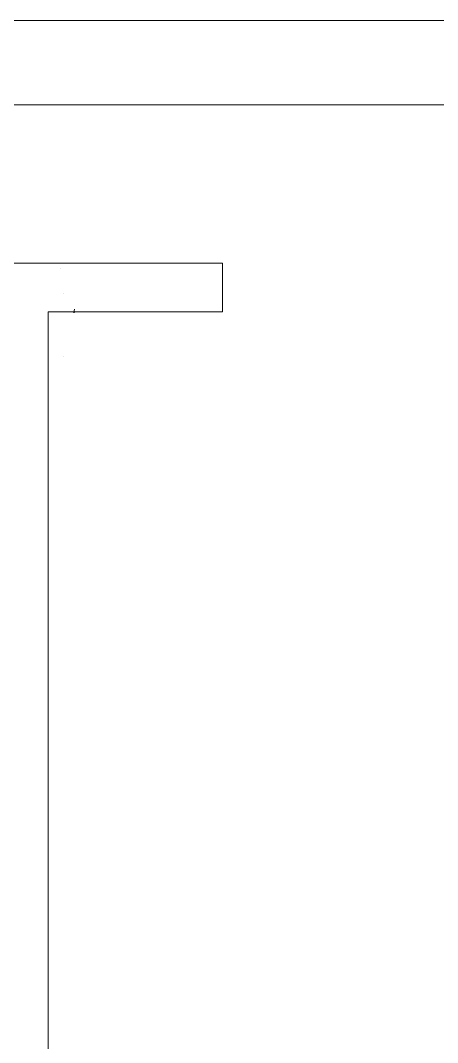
# Model space of a CAD drawing. Header units: inches. Extents: x 5 to 1823, y 18 to 726.
# Drawn here: x 1510.1 to 1559.5, y 491.1 to 611.9 of the extents above; entities that cross this region are included whole.
import ezdxf

# ---------------------------------------------------------------- set-up
doc = ezdxf.new("R2010")
doc.units = ezdxf.units.IN
doc.header["$MEASUREMENT"] = 0
doc.layers.add('PDF_EL0001', color=1, linetype='Continuous')
doc.layers.add('PDF_Layer 1', color=30, linetype='Continuous', true_color=0xff7f00)
doc.layers.add('PDF_TUB-ELETRICA', color=7, linetype='Continuous', true_color=0x7fbfff)

msp = doc.modelspace()

# ---------------------------------------------------------------- linework, layer by layer
at = {"layer": 'PDF_EL0001', "lineweight": 5}
msp.add_lwpolyline([(1525.64, 457.49), (1513.42, 457.49), (1513.42, 577.48), (1534.04, 577.48), (1534.04, 583.22), (1490.01, 583.22)], dxfattribs=at)
at = {"layer": 'PDF_Layer 1', "lineweight": 5}
msp.add_lwpolyline([(981.86, 611.92), (1822.84, 611.92), (1822.84, 17.96), (981.86, 17.96)], close=True, dxfattribs=at)
at = {"layer": 'PDF_Layer 1', "color": 7, "lineweight": 5}
msp.add_lwpolyline([(1006.86, 27.95), (1006.86, 601.93), (1812.85, 601.93), (1812.85, 27.95)], close=True, dxfattribs=at)
msp.add_lwpolyline([(1006.86, 27.95), (1006.86, 601.93), (1812.85, 601.93), (1812.85, 27.95)], close=True, dxfattribs=at)
at = {"layer": 'PDF_TUB-ELETRICA', "lineweight": 5}
for points in [[(1514.82, 582.59), (1514.82, 582.59)], [(1515.24, 579.6), (1515.24, 579.6)], [(1516.45, 577.36), (1516.54, 577.8)], [(1516.54, 577.38), (1516.45, 577.38)], [(1515.18, 572.24), (1515.18, 572.24)]]:
    msp.add_lwpolyline(points, dxfattribs=at)

doc.saveas('drawing.dxf')
